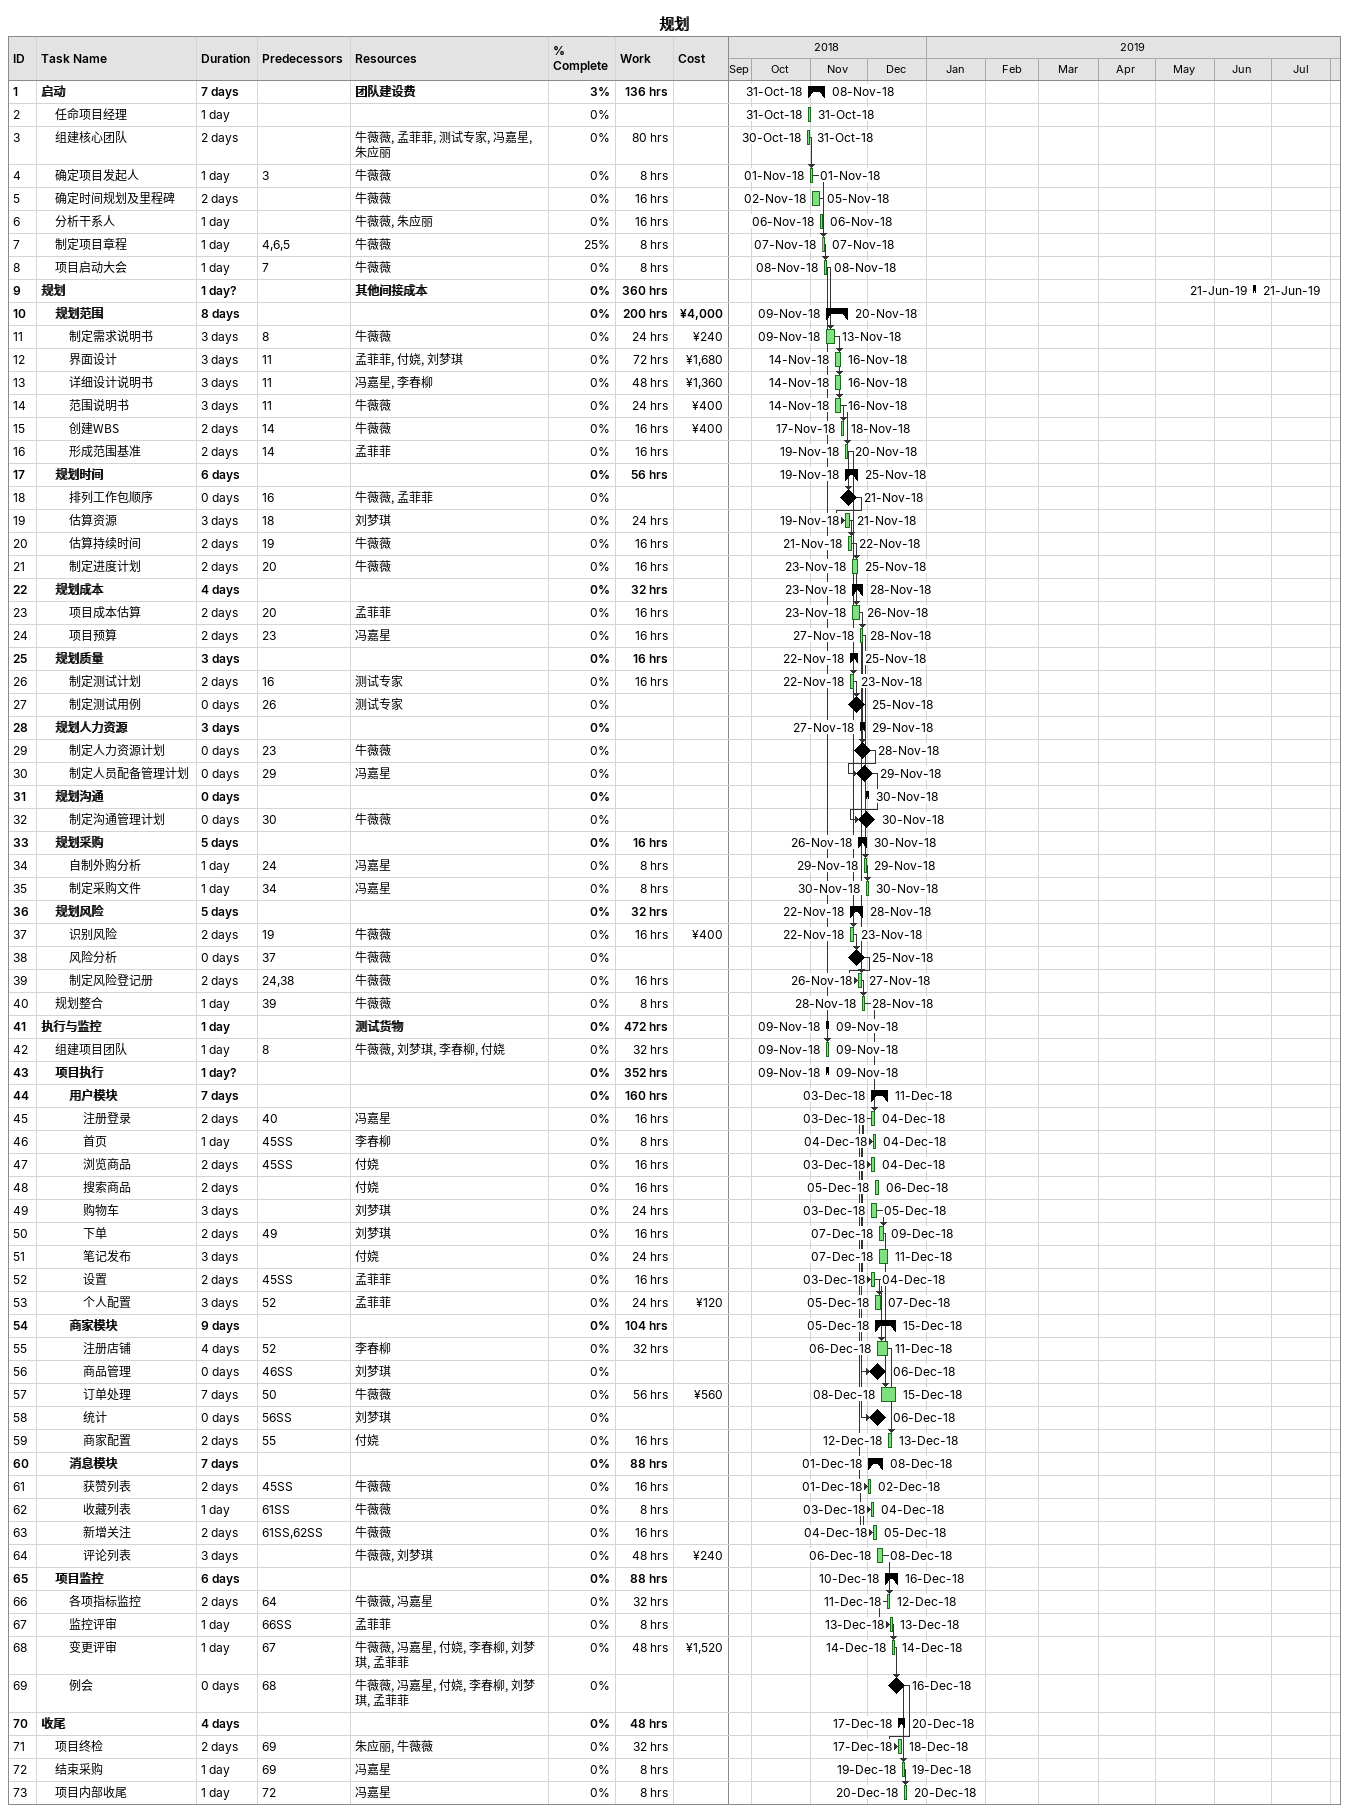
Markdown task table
规划

| ID | Level | Task | Duration | Start | Finish | Predecessors | Resources | % complete | Work (h) | Cost (¥) |
|---|---|---|---|---|---|---|---|---|---|---|
| 1 | 1 | **启动** | 7d | 2018-10-31 | 2018-11-08 |  | 团队建设费 | 3 | 136 |  |
| 2 | 2 | 任命项目经理 | 1d | 2018-10-31 | 2018-10-31 |  |  | 0 |  |  |
| 3 | 2 | 组建核心团队 | 2d | 2018-10-30 | 2018-10-31 |  | 牛薇薇, 孟菲菲, 测试专家, 冯嘉星, 朱应丽 | 0 | 80 |  |
| 4 | 2 | 确定项目发起人 | 1d | 2018-11-01 | 2018-11-01 | 3 | 牛薇薇 | 0 | 8 |  |
| 5 | 2 | 确定时间规划及里程碑 | 2d | 2018-11-02 | 2018-11-05 |  | 牛薇薇 | 0 | 16 |  |
| 6 | 2 | 分析干系人 | 1d | 2018-11-06 | 2018-11-06 |  | 牛薇薇, 朱应丽 | 0 | 16 |  |
| 7 | 2 | 制定项目章程 | 1d | 2018-11-07 | 2018-11-07 | 4, 6, 5 | 牛薇薇 | 25 | 8 |  |
| 8 | 2 | 项目启动大会 | 1d | 2018-11-08 | 2018-11-08 | 7 | 牛薇薇 | 0 | 8 |  |
| 9 | 1 | **规划** | 1d? | 2019-06-21 | 2019-06-21 |  | 其他间接成本 | 0 | 360 |  |
| 10 | 2 | **规划范围** | 8d | 2018-11-09 | 2018-11-20 |  |  | 0 | 200 | 4000 |
| 11 | 3 | 制定需求说明书 | 3d | 2018-11-09 | 2018-11-13 | 8 | 牛薇薇 | 0 | 24 | 240 |
| 12 | 3 | 界面设计 | 3d | 2018-11-14 | 2018-11-16 | 11 | 孟菲菲, 付娆, 刘梦琪 | 0 | 72 | 1680 |
| 13 | 3 | 详细设计说明书 | 3d | 2018-11-14 | 2018-11-16 | 11 | 冯嘉星, 李春柳 | 0 | 48 | 1360 |
| 14 | 3 | 范围说明书 | 3d | 2018-11-14 | 2018-11-16 | 11 | 牛薇薇 | 0 | 24 | 400 |
| 15 | 3 | 创建WBS | 2d | 2018-11-17 | 2018-11-18 | 14 | 牛薇薇 | 0 | 16 | 400 |
| 16 | 3 | 形成范围基准 | 2d | 2018-11-19 | 2018-11-20 | 14 | 孟菲菲 | 0 | 16 |  |
| 17 | 2 | **规划时间** | 6d | 2018-11-19 | 2018-11-25 |  |  | 0 | 56 |  |
| 18 | 3 | 排列工作包顺序 | 0d | 2018-11-21 | 2018-11-21 | 16 | 牛薇薇, 孟菲菲 | 0 |  |  |
| 19 | 3 | 估算资源 | 3d | 2018-11-19 | 2018-11-21 | 18 | 刘梦琪 | 0 | 24 |  |
| 20 | 3 | 估算持续时间 | 2d | 2018-11-21 | 2018-11-22 | 19 | 牛薇薇 | 0 | 16 |  |
| 21 | 3 | 制定进度计划 | 2d | 2018-11-23 | 2018-11-25 | 20 | 牛薇薇 | 0 | 16 |  |
| 22 | 2 | **规划成本** | 4d | 2018-11-23 | 2018-11-28 |  |  | 0 | 32 |  |
| 23 | 3 | 项目成本估算 | 2d | 2018-11-23 | 2018-11-26 | 20 | 孟菲菲 | 0 | 16 |  |
| 24 | 3 | 项目预算 | 2d | 2018-11-27 | 2018-11-28 | 23 | 冯嘉星 | 0 | 16 |  |
| 25 | 2 | **规划质量** | 3d | 2018-11-22 | 2018-11-25 |  |  | 0 | 16 |  |
| 26 | 3 | 制定测试计划 | 2d | 2018-11-22 | 2018-11-23 | 16 | 测试专家 | 0 | 16 |  |
| 27 | 3 | 制定测试用例 | 0d | 2018-11-25 | 2018-11-25 | 26 | 测试专家 | 0 |  |  |
| 28 | 2 | **规划人力资源** | 3d | 2018-11-27 | 2018-11-29 |  |  | 0 |  |  |
| 29 | 3 | 制定人力资源计划 | 0d | 2018-11-28 | 2018-11-28 | 23 | 牛薇薇 | 0 |  |  |
| 30 | 3 | 制定人员配备管理计划 | 0d | 2018-11-29 | 2018-11-29 | 29 | 冯嘉星 | 0 |  |  |
| 31 | 2 | **规划沟通** | 0d | 2018-11-30 | 2018-11-30 |  |  | 0 |  |  |
| 32 | 3 | 制定沟通管理计划 | 0d | 2018-11-30 | 2018-11-30 | 30 | 牛薇薇 | 0 |  |  |
| 33 | 2 | **规划采购** | 5d | 2018-11-26 | 2018-11-30 |  |  | 0 | 16 |  |
| 34 | 3 | 自制外购分析 | 1d | 2018-11-29 | 2018-11-29 | 24 | 冯嘉星 | 0 | 8 |  |
| 35 | 3 | 制定采购文件 | 1d | 2018-11-30 | 2018-11-30 | 34 | 冯嘉星 | 0 | 8 |  |
| 36 | 2 | **规划风险** | 5d | 2018-11-22 | 2018-11-28 |  |  | 0 | 32 |  |
| 37 | 3 | 识别风险 | 2d | 2018-11-22 | 2018-11-23 | 19 | 牛薇薇 | 0 | 16 | 400 |
| 38 | 3 | 风险分析 | 0d | 2018-11-25 | 2018-11-25 | 37 | 牛薇薇 | 0 |  |  |
| 39 | 3 | 制定风险登记册 | 2d | 2018-11-26 | 2018-11-27 | 24, 38 | 牛薇薇 | 0 | 16 |  |
| 40 | 2 | 规划整合 | 1d | 2018-11-28 | 2018-11-28 | 39 | 牛薇薇 | 0 | 8 |  |
| 41 | 1 | **执行与监控** | 1d | 2018-11-09 | 2018-11-09 |  | 测试货物 | 0 | 472 |  |
| 42 | 2 | 组建项目团队 | 1d | 2018-11-09 | 2018-11-09 | 8 | 牛薇薇, 刘梦琪, 李春柳, 付娆 | 0 | 32 |  |
| 43 | 2 | **项目执行** | 1d? | 2018-11-09 | 2018-11-09 |  |  | 0 | 352 |  |
| 44 | 3 | **用户模块** | 7d | 2018-12-03 | 2018-12-11 |  |  | 0 | 160 |  |
| 45 | 4 | 注册登录 | 2d | 2018-12-03 | 2018-12-04 | 40 | 冯嘉星 | 0 | 16 |  |
| 46 | 4 | 首页 | 1d | 2018-12-04 | 2018-12-04 | 45SS | 李春柳 | 0 | 8 |  |
| 47 | 4 | 浏览商品 | 2d | 2018-12-03 | 2018-12-04 | 45SS | 付娆 | 0 | 16 |  |
| 48 | 4 | 搜索商品 | 2d | 2018-12-05 | 2018-12-06 |  | 付娆 | 0 | 16 |  |
| 49 | 4 | 购物车 | 3d | 2018-12-03 | 2018-12-05 |  | 刘梦琪 | 0 | 24 |  |
| 50 | 4 | 下单 | 2d | 2018-12-07 | 2018-12-09 | 49 | 刘梦琪 | 0 | 16 |  |
| 51 | 4 | 笔记发布 | 3d | 2018-12-07 | 2018-12-11 |  | 付娆 | 0 | 24 |  |
| 52 | 4 | 设置 | 2d | 2018-12-03 | 2018-12-04 | 45SS | 孟菲菲 | 0 | 16 |  |
| 53 | 4 | 个人配置 | 3d | 2018-12-05 | 2018-12-07 | 52 | 孟菲菲 | 0 | 24 | 120 |
| 54 | 3 | **商家模块** | 9d | 2018-12-05 | 2018-12-15 |  |  | 0 | 104 |  |
| 55 | 4 | 注册店铺 | 4d | 2018-12-06 | 2018-12-11 | 52 | 李春柳 | 0 | 32 |  |
| 56 | 4 | 商品管理 | 0d | 2018-12-06 | 2018-12-06 | 46SS | 刘梦琪 | 0 |  |  |
| 57 | 4 | 订单处理 | 7d | 2018-12-08 | 2018-12-15 | 50 | 牛薇薇 | 0 | 56 | 560 |
| 58 | 4 | 统计 | 0d | 2018-12-06 | 2018-12-06 | 56SS | 刘梦琪 | 0 |  |  |
| 59 | 4 | 商家配置 | 2d | 2018-12-12 | 2018-12-13 | 55 | 付娆 | 0 | 16 |  |
| 60 | 3 | **消息模块** | 7d | 2018-12-01 | 2018-12-08 |  |  | 0 | 88 |  |
| 61 | 4 | 获赞列表 | 2d | 2018-12-01 | 2018-12-02 | 45SS | 牛薇薇 | 0 | 16 |  |
| 62 | 4 | 收藏列表 | 1d | 2018-12-03 | 2018-12-04 | 61SS | 牛薇薇 | 0 | 8 |  |
| 63 | 4 | 新增关注 | 2d | 2018-12-04 | 2018-12-05 | 61SS, 62SS | 牛薇薇 | 0 | 16 |  |
| 64 | 4 | 评论列表 | 3d | 2018-12-06 | 2018-12-08 |  | 牛薇薇, 刘梦琪 | 0 | 48 | 240 |
| 65 | 2 | **项目监控** | 6d | 2018-12-10 | 2018-12-16 |  |  | 0 | 88 |  |
| 66 | 3 | 各项指标监控 | 2d | 2018-12-11 | 2018-12-12 | 64 | 牛薇薇, 冯嘉星 | 0 | 32 |  |
| 67 | 3 | 监控评审 | 1d | 2018-12-13 | 2018-12-13 | 66SS | 孟菲菲 | 0 | 8 |  |
| 68 | 3 | 变更评审 | 1d | 2018-12-14 | 2018-12-14 | 67 | 牛薇薇, 冯嘉星, 付娆, 李春柳, 刘梦琪, 孟菲菲 | 0 | 48 | 1520 |
| 69 | 3 | 例会 | 0d | 2018-12-16 | 2018-12-16 | 68 | 牛薇薇, 冯嘉星, 付娆, 李春柳, 刘梦琪, 孟菲菲 | 0 |  |  |
| 70 | 1 | **收尾** | 4d | 2018-12-17 | 2018-12-20 |  |  | 0 | 48 |  |
| 71 | 2 | 项目终检 | 2d | 2018-12-17 | 2018-12-18 | 69 | 朱应丽, 牛薇薇 | 0 | 32 |  |
| 72 | 2 | 结束采购 | 1d | 2018-12-19 | 2018-12-19 | 69 | 冯嘉星 | 0 | 8 |  |
| 73 | 2 | 项目内部收尾 | 1d | 2018-12-20 | 2018-12-20 | 72 | 冯嘉星 | 0 | 8 |  |
